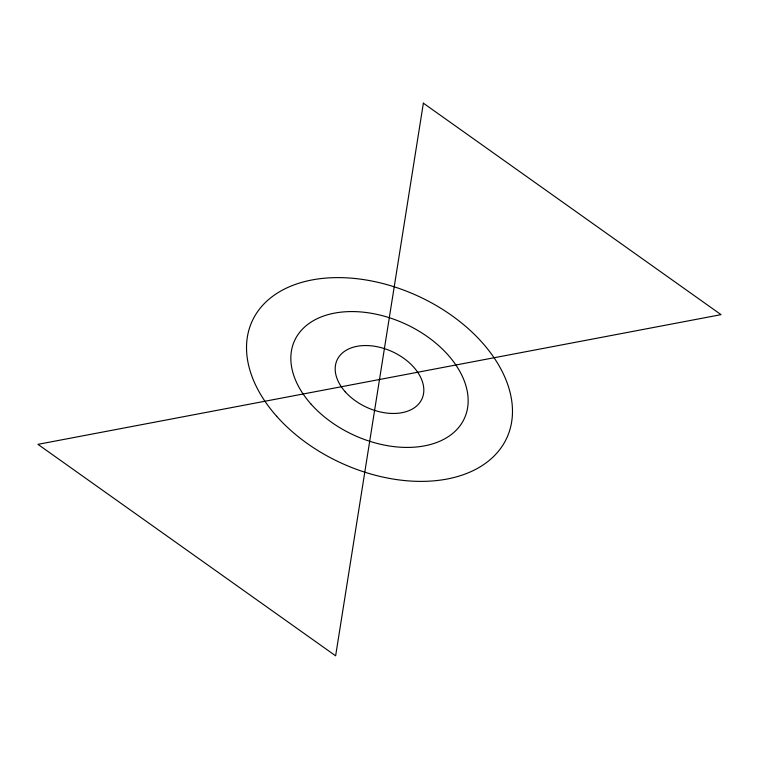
<?xml version="1.0" encoding="UTF-8"?>
<svg xmlns="http://www.w3.org/2000/svg" width="759" height="759" viewBox="0 0 759 759"><rect width="100%" height="100%" fill="white"/><g stroke="black" fill="none" stroke-linecap="round" stroke-linejoin="round"><path stroke-width="1.14" d="M423.37 103.177L335.63 655.823L37.95 444.347L721.05 314.653L423.37 103.177M276.674 416.283A140.073 91.896 24.6 0 0 503.938 443.398A140.073 91.896 24.6 0 0 357.887 278.819A140.073 91.896 24.6 0 0 276.674 416.283M310.953 404.025A93.385 61.261 24.6 0 0 462.459 422.099A93.385 61.261 24.6 0 0 365.088 312.376A93.385 61.261 24.6 0 0 310.953 404.025M345.222 391.758A46.688 30.635 24.6 0 0 420.979 400.799A46.688 30.635 24.6 0 0 372.299 345.943A46.688 30.635 24.6 0 0 345.222 391.758"/></g></svg>
